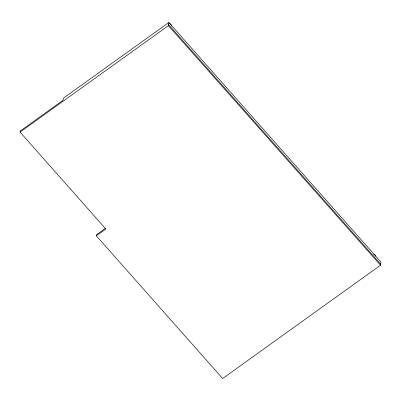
<?xml version="1.0" encoding="UTF-8"?>
<svg xmlns="http://www.w3.org/2000/svg" width="401" height="401" viewBox="0 0 401 401"><rect width="100%" height="100%" fill="white"/><g stroke="black" fill="none" stroke-linecap="round" stroke-linejoin="round"><path stroke-width="0.6" d="M96.32 235.818L105.829 228.996L20.05 132.104L20.195 131.057L62.987 100.345L63.278 98.245L168.836 22.486L380.95 262.069L380.519 265.221L222.65 378.514L96.32 235.818L96.466 234.77L105.473 228.304M20.05 132.104L168.405 25.639L168.836 22.486M168.55 24.591L380.664 264.169M168.405 25.639L380.519 265.221M169.272 23.564A2.466 2.226 7.8 0 1 171.478 26.055M373.587 254.334A2.466 2.226 7.8 0 1 375.772 256.244"/></g></svg>
